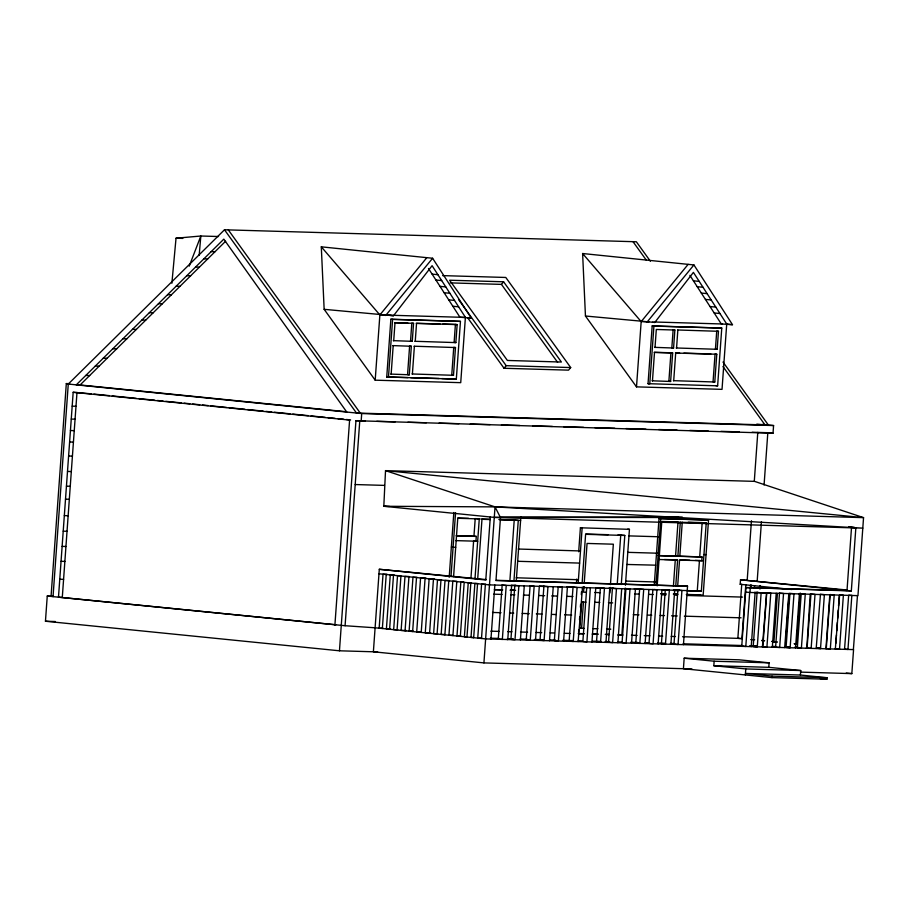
<?xml version="1.0" encoding="UTF-8"?>
<svg xmlns="http://www.w3.org/2000/svg" width="909" height="909" viewBox="0 0 909 909"><rect width="100%" height="100%" fill="white"/><g stroke="black" fill="none" stroke-linecap="round" stroke-linejoin="round"><path stroke-width="1.36" d="M377.667 651.912L339.455 650.799L45.45 621.233L47.257 596.054L53.392 596.395M51.074 596.156L66.312 383.587L69.152 383.666M53.04 596.634L68.277 384.053L224.489 229.784L636.357 241.771L650.389 261.247M91.093 393.813L73.175 392.279L58.483 597.179L335.91 624.801M62.301 597.293L76.992 392.393M334.91 624.972L349.601 420.072L73.175 392.279M339.455 650.799L355.942 420.708L365.429 420.992M47.257 596.054L345.079 625.722L359.771 420.822M361.157 421.231L361.702 413.561L773.582 425.548L773.025 433.218L355.942 420.708M381.178 314.957L465.397 317.411L460.727 382.666L375.19 380.178L379.871 314.923L426.832 257.667L432.616 258.247L471.192 317.991L459.954 317.252L428.48 268.485M386.734 376.974L390.87 319.229L460.454 321.377L456.318 379.121L386.734 376.974L407.936 377.599M388.473 377.155L392.608 319.4L460.454 321.377M391.143 374.235L393.188 345.738M393.711 340.784L394.995 322.786L413.55 323.331L412.266 341.329L393.29 340.648M486.395 579.612L379.303 569.284L373.383 651.787L483.929 662.9L691.942 668.956M382.359 628.517L386.223 574.511M389.609 629.244L393.483 575.238M409.3 374.769L411.345 346.261L409.607 346.09L407.562 374.588L409.3 374.769L390.802 374.099M412.391 374.099L414.379 346.352M415.243 341.42L416.538 323.411L457.147 324.593L455.863 342.602L414.913 341.284M397.063 629.994L400.937 575.988M405.062 630.801L408.936 576.795M412.641 631.562L416.515 577.556M421.219 632.425L425.082 578.419M429.582 633.266L433.445 579.26M457.147 324.593L455.409 324.422L454.125 342.42L455.863 342.602M453.489 375.303L455.477 347.545L453.739 347.374L451.75 375.122L453.489 375.303L412.072 373.974M437.093 634.016L440.967 580.022M444.887 634.8L448.762 580.806M449.182 577.283L453.83 512.506M451.023 576.079L455.568 512.676M453.591 576.579L457.772 518.289L479.27 518.914L474.998 578.647M452.921 635.607L456.795 581.612M460.318 636.357L464.192 582.351M470.942 578.238L473.612 540.969L477.668 541.378M456.488 535.662L473.953 536.174L475.225 518.505M466.965 637.027L470.839 583.021M473.953 536.174L476.271 536.412L475.93 541.196L455.773 540.616M477.691 579.01L481.975 519.312L490.349 519.55M473.68 637.698L477.555 583.692M481.497 638.482L485.372 584.487M490.303 516.982L485.792 579.987L379.303 569.284M483.929 662.9L495.03 506.881L385.518 470.635L383.814 506.279L494.28 517.391L862.8 528.14L495.03 506.881L383.814 506.279L389.472 506.449M490.962 639.05L494.837 585.044M509.858 581.044L514.233 519.959L518.278 520.368L513.903 581.453M510.938 639.345L514.812 585.351L518.869 585.76L514.994 639.754L510.938 639.345L513.653 639.425M516.289 580.658L520.857 516.926M520.403 639.913L524.277 585.907M540.037 640.197L543.912 586.191L547.968 586.6L544.093 640.606L540.037 640.197L542.753 640.277M549.502 640.765L553.24 586.748M558.206 586.623L554.342 640.629L558.387 641.038L562.262 587.032L559.467 586.748M569.159 641.084L573.034 587.078L577.09 587.487L573.215 641.481L569.159 641.084L571.863 641.163M576.431 583.237L576.726 579.056M578.681 551.752L580.397 527.788L629.437 529.333L625.426 585.282M578.226 582.487L582.135 527.959L580.397 527.788M578.59 632.425L578.783 629.63M579.487 619.813L579.692 617.006M580.397 607.201L580.59 604.394M581.294 594.588L581.499 591.782M582.101 583.373L585.612 534.31L624.801 535.458L621.279 584.51M581.726 601.906L583.464 602.076L581.578 628.335L579.84 628.153L581.726 601.906L586.01 602.156M583.976 586.612L583.567 592.191L586.339 592.27M584.271 582.442L587.066 543.434L613.348 544.196L610.45 584.589M586.748 587.464L582.874 641.47L586.93 641.879L590.339 587.828M609.848 592.952L610.246 587.384M617.234 584.101L620.745 535.049L624.801 535.458M732.495 324.695L726.711 324.104L722.03 389.359L636.505 386.87L641.175 321.616L688.136 264.36L693.919 264.939L732.495 324.695L721.269 323.945L689.897 275.359M617.666 634.971L621.858 635.096L625.233 588.078M648.037 383.678L652.185 325.922L721.769 328.069L717.633 385.825L648.037 383.678L649.776 383.848L653.923 326.092L721.769 328.069M631.528 643.14L635.402 589.134M652.457 380.928L654.503 352.431L672.66 352.965L670.615 381.462L652.117 380.803M655.014 347.488L656.309 329.478L674.864 330.024L673.569 348.022L654.605 347.352M652.889 589.384L649.015 643.39L653.06 643.799L656.934 589.793L654.094 589.509M654.253 585.01L659.025 518.482L708.543 520.039L703.168 595.043L686.306 594.554M672.66 352.965L670.922 352.783L668.876 381.291L670.615 381.462M655.991 585.169L660.763 518.653L708.543 520.039M657.184 585.851L661.775 521.732L706.213 523.027L701.328 591.282L687.431 590.884M673.705 380.803L675.694 353.044L716.781 354.249L714.792 381.996L673.387 380.666M676.557 348.113L677.841 330.115M661.422 643.731L665.297 589.725L669.354 590.134L665.479 644.14L661.422 643.731L665.49 643.845M673.41 586.032L675.296 559.808L677.603 560.046L675.728 586.271M657.98 555.535L675.557 556.047L678.012 521.925L661.786 521.448M670.887 644.288L674.683 590.282M658.945 555.729L677.875 556.274L680.318 522.152M677.659 586.328L679.546 560.103L701.759 560.751L702.032 556.978L678.887 556.138M682.261 522.209L679.818 556.331L702.032 556.978M496.257 580.294L687.534 586.146L683.466 644.663M769.094 662.82L714.144 661.218L713.826 665.718L768.775 667.32L769.094 662.82L739.119 659.809L684.17 658.207L683.42 668.706L771.968 677.614L826.917 679.216L827.02 677.716L800.409 675.035L745.46 673.433L772.071 676.114L827.02 677.716M378.973 573.784L489.428 584.885L697.271 590.873L699.453 560.512L703.498 560.921M699.714 556.751L702.168 522.618L706.213 523.027M717.167 349.295L718.462 331.296L716.724 331.115L715.428 349.124L717.167 349.295L676.216 347.977M792.034 589.509L740.187 584.294L740.505 579.794L846.961 589.998M745.789 584.748L741.914 638.754L737.858 638.345L741.733 584.339L740.187 584.294M745.948 587.566L851.324 590.941L855.835 527.936L851.517 527.504L847.006 590.509L745.948 587.566L741.755 646.072L745.8 646.469L749.686 592.475L857.96 595.645L863.55 517.641L754.538 481.372L385.518 470.635L863.55 517.641L495.03 506.881L500.484 517.573L495.973 580.567L687.534 586.146M747.209 579.987L751.459 520.743M754.288 481.361L757.788 432.411M750.266 587.998L749.948 592.498L745.63 592.066M750.3 587.998L750.504 585.237M751.004 587.68L751.198 584.907M745.357 674.933L745.778 668.933L800.727 670.535L800.409 675.035M754.356 588.407L754.55 585.635M751.22 646.629L755.095 592.634M757.186 581.078L761.435 521.721M764.071 484.986L767.821 432.695L773.025 433.218M756.822 592.384L761.14 592.827L757.277 646.822L753.22 646.424L757.095 592.418M759.765 588.566L759.958 585.794M760.004 588.987L760.197 586.214M772.332 647.242L776.206 593.247M776.638 642.254L773.934 641.981L777.411 593.52M771.968 677.614L772.071 676.114M785.592 643.163L789.16 593.316M786.08 647.356L789.944 593.35L794 593.759L790.126 647.765L786.08 647.356L790.137 647.469M795.534 647.924L799.409 593.918M796.579 644.288L800.261 593.054M820.429 594.554L816.191 648.526M825.929 648.81L829.803 594.804M835.848 643.288L836.45 634.971M836.746 630.823L837.337 622.517M837.644 618.359L838.234 610.053M838.53 605.894L839.223 596.202M839.609 595.122L835.337 649.083M851.835 595.452L847.961 649.446L845.245 649.174M853.381 649.605L857.471 595.622M800.772 672.126L851.835 673.614L853.562 649.605L485.554 638.891L375.099 627.789L345.079 625.722M199.162 255.384L200.844 236.01L218.546 236.522M171.881 283.244L176.028 238.215L200.844 236.01L189.22 266.132M426.832 257.667L321.297 246.828L324.149 309.321L393.506 315.73L432.082 265.689L465.749 317.832M688.136 264.36L582.612 253.52L585.453 316.014L654.821 322.434L693.397 272.382L727.052 324.536M385.655 315.503L432.616 258.247M646.969 322.195L693.919 264.939M450.228 282.881L501.45 284.381L503.597 281.79L561.398 362.032L507.404 360.453L449.603 280.222L503.597 281.79M467.896 318.093L504.052 368.27L506.188 365.679L570.693 367.554L505.79 277.461L442.683 275.62M570.693 367.554L568.557 370.145L504.052 368.27M225.625 241.237L80.094 384.973L76.265 384.859L223.819 239.147L346.772 412.061M500.768 517.164L682.25 517.039M494.28 517.391L678.909 517.516M626.926 564.466L655.673 565.171M176.028 238.215L182.834 238.408M211.195 251.611L215.013 251.713M203.866 258.838L207.684 258.951M195.583 267.019L199.412 267.132M186.777 275.722L190.595 275.836M176.164 286.199L179.982 286.312M167.574 294.686L171.403 294.789M158.461 303.686L162.279 303.799M649.026 321.843L641.175 321.616L582.612 253.52M655.196 322.025L722.507 323.99M149.371 312.662L153.189 312.776M677.512 329.978L718.462 331.296M394.586 322.65L407.834 323.036M416.197 323.286L440.013 323.979M442.808 324.058L455.409 324.422M141.861 320.07L145.69 320.184M132.487 329.331L136.316 329.444M654.162 352.294L670.922 352.783M675.376 352.919L679.625 353.044M683.875 353.158L710.793 353.942M392.847 345.602L411.345 346.261M414.061 346.215L455.477 347.545M122.954 338.75L126.771 338.864M112.796 348.783L116.613 348.897M103.285 358.169L107.114 358.282M95.331 366.032L99.161 366.134M410.766 377.678L439.036 378.496M441.865 378.576L456.318 379.121M85.798 375.44L89.627 375.553M72.175 406.153L75.992 406.266M376.769 421.322L395.176 421.856M407.925 422.231L426.344 422.765M439.092 423.128L458.92 423.708M470.248 424.037L490.076 424.617M501.416 424.946L519.823 425.48M532.572 425.855L552.411 426.435M563.739 426.764L583.567 427.332M594.895 427.662L614.734 428.241M626.062 428.571L645.89 429.15M658.639 429.525L677.057 430.059M689.806 430.434L708.213 430.968M720.962 431.332L739.381 431.877M752.129 432.241L767.821 432.695M71.254 419.06L75.072 419.174M70.425 430.536L74.254 430.65M69.607 441.99L73.424 442.104M68.595 456L72.425 456.113M67.493 471.441L71.311 471.555M355.203 484.542L384.45 485.395M66.437 486.167L70.266 486.281M65.505 499.166L69.334 499.28M688.272 522.221L702.168 522.618M457.75 518.005L468.499 518.312M480.713 518.982L489.087 519.221M498.871 519.505L514.233 519.959M500.12 519.834L520.607 520.437M64.323 515.608L68.152 515.721M585.76 534.026L608.155 534.685M617.95 534.969L620.745 535.049M628.971 535.89L659.457 536.776M456.113 535.821L476.271 536.412M63.21 531.174L67.039 531.288M455.693 547.332L451.353 547.082M627.789 552.342L658.286 553.229M703.952 554.558L706.066 554.615M664.479 559.501L675.296 559.808M680.012 559.944L689.726 560.228M695.283 560.399L699.453 560.512M658.673 559.49L677.603 560.046M62.119 546.377L65.948 546.491M517.676 561.285L579.624 563.091M61.051 561.308L64.88 561.421M625.733 581.09L656.218 581.976M387.086 574.306L383.03 574.193L379.155 628.199L383.212 628.312M394.336 575.033L390.279 574.92L386.405 628.926L390.472 629.039M400.244 575.727L397.528 575.647L393.665 629.653L397.722 629.767M409.05 576.522L404.994 576.397L401.119 630.403L406.528 630.562M417.038 577.317L412.981 577.204L409.107 631.21L413.175 631.323M425.98 578.124L420.572 577.965L416.697 631.971L420.753 632.085L418.06 631.721M434.547 578.988L429.139 578.828L425.264 632.834L430.673 632.982L427.98 632.721M441.558 579.783L437.502 579.669L433.627 633.675L437.683 633.789M449.08 580.544L445.024 580.419L441.149 634.425L445.205 634.55M456.875 581.328L452.807 581.203L448.944 635.209L453 635.334M463.556 582.09L460.84 582.021L456.977 636.016L461.033 636.141M470.953 582.839L468.249 582.76L464.374 636.766L467.078 636.845M477.589 583.51L474.884 583.43L471.01 637.425L473.725 637.504M485.667 584.226L481.6 584.101L477.736 638.107L481.793 638.22M511.472 585.248L515.721 585.373M539.753 586.066L544.002 586.191M566.625 586.85L573.693 587.055M582.18 587.305L585.01 587.384M596.327 587.714L600.565 587.839M609.053 588.089L613.291 588.214M634.255 588.827L639.902 588.987M662.479 589.646L665.297 589.725M673.489 589.964L679.057 590.123M754.515 592.327L758.072 592.429M798.863 593.611L801.749 593.702M662.445 590.157L665.218 590.236M673.546 590.475L679.103 590.634M660.673 593.691L666.297 593.85M673.319 594.054L677.535 594.179M687.374 594.463L700.021 594.827M661.002 593.816L665.218 593.941M673.66 594.191L677.875 594.316M494.36 589.6L502.711 589.839M511.074 590.089L513.858 590.168M594.634 592.509L600.167 592.668M494.701 589.736L501.666 589.93M510.029 590.18L515.596 590.339M634.755 593.963L639.016 594.088M648.946 594.384L653.196 594.509M661.707 594.747L665.967 594.872M674.478 595.122L677.319 595.202M687.249 595.497L742.573 597.099M59.767 579.238L63.585 579.351M493.644 594.168L502.143 594.429M510.642 594.679L514.892 594.804M523.391 595.054L529.061 595.225M538.969 595.52L544.639 595.69M551.718 595.906L557.387 596.065M567.296 596.361L572.965 596.531M594.713 602.281L599.804 602.428M608.416 602.678L612.7 602.928M633.278 614.677L638.947 614.836M647.458 615.086L651.719 615.211M660.229 615.461L664.479 615.586M671.581 615.791L677.25 615.95M684.341 616.166L741.085 617.813M579.84 628.153L584.123 628.403M593.293 628.676L597.929 628.687M606.53 628.937L610.814 629.187M578.635 633.539L584.226 633.709M592.623 633.948L598.224 634.118M605.224 634.323L609.416 634.437M490.803 631.153L499.291 631.403M507.779 631.653L512.017 631.766M520.505 632.016L527.572 632.221M536.06 632.471L541.719 632.63M550.195 632.88L554.445 633.005M564.341 633.289L569.988 633.459M578.147 633.698L583.748 633.857M592.145 634.107L597.736 634.266M606.133 634.505L608.928 634.596M622.96 635.005L620.12 634.914L621.858 635.096M631.471 635.243L637.152 635.414M644.242 635.618L649.912 635.789M658.423 636.027L662.684 636.152M671.194 636.402L675.444 636.527M682.545 636.732L740.437 638.425M750.675 639.641L754.652 639.754M761.719 640.663L764.412 640.743M772.139 641.618L774.832 641.697M773.934 641.981L776.627 642.061M45.45 621.233L55.358 621.529M794.421 643.947L797.079 644.026M490.428 638.186L498.927 638.436M507.427 638.686L513.096 638.845M520.175 639.05L527.265 639.254M534.344 639.47L542.855 639.709M549.934 639.913L555.604 640.084M562.682 640.288L572.602 640.584M578.272 640.743L582.521 640.868M592.441 641.152L600.94 641.402M605.189 641.527L609.439 641.652M617.938 641.902L622.188 642.027M630.687 642.265L637.777 642.481M644.856 642.686L649.106 642.811M657.605 643.049L664.695 643.265M670.365 643.424L674.614 643.549M683.114 643.799L742.619 645.526M749.698 645.731L756.788 645.935M772.366 646.39L775.207 646.481M785.115 646.765L789.376 646.89M795.034 647.049L797.875 647.14M817.702 647.719L820.543 647.799M753.22 646.424L757.277 646.538M817.816 648.287L820.52 648.367M518.221 549.025L580.487 550.956M516.164 577.783L578.431 579.715M760.924 592.804L766.56 592.986L762.412 646.958M492.519 612.45L501.007 612.723M509.483 613.007L513.721 613.143M522.198 613.416L529.254 613.655M536.321 613.882L541.98 614.075M551.865 614.393L556.103 614.541M564.58 614.814L571.647 615.052M693.419 280.813L699.203 281.392M697.214 286.699L702.998 287.278M701.328 293.05L707.111 293.641M705.418 299.402L711.213 299.981M432.116 274.12L437.899 274.7M710.031 306.538L715.815 307.117M435.911 279.995L441.694 280.574M714.167 312.946L719.951 313.525M440.013 286.358L445.796 286.937M444.115 292.709L449.898 293.289M448.716 299.845L454.511 300.424M652.503 322.195L654.821 322.434M652.185 325.922L653.923 326.092M452.852 306.242L458.636 306.833M674.864 330.024L673.126 329.853L671.831 347.852L673.569 348.022M467.715 317.65L471.192 317.991M387.723 315.15L393.506 315.73M390.87 319.229L392.608 319.4M413.55 323.331L411.811 323.149L410.527 341.159L412.266 341.329M716.781 354.249L715.053 354.067L713.054 381.825L714.792 381.996M715.894 385.643L717.633 385.825M762.287 424.412L773.582 425.548M756.799 424.105L765.026 424.923L722.95 366.52M66.312 383.587L69.788 383.939M77.424 384.7L346.374 411.743M356.158 412.731L360.316 413.152L228.307 229.897M68.277 384.053L361.702 413.561M93.911 394.086L109.432 395.654M112.25 395.938L136.225 398.347M139.043 398.631L154.564 400.187M157.382 400.471L163.018 401.039M165.847 401.323L181.357 402.88M184.175 403.164L189.822 403.732M192.64 404.016L199.696 404.732M202.514 405.016L208.15 405.573M210.979 405.857L226.489 407.425M229.307 407.709L244.828 409.266M247.646 409.55L263.156 411.107M265.973 411.391L271.621 411.959M274.438 412.243L289.96 413.8M292.778 414.084L308.287 415.652M311.105 415.936L325.217 417.345M328.035 417.629L335.08 418.345M337.909 418.629L343.545 419.197M346.363 419.481L350.601 419.901M848.676 526.72L854.278 527.277M659.025 518.482L660.763 518.653M627.71 529.163L629.437 529.333M476.577 518.641L479.27 518.914M675.557 556.047L677.875 556.274M740.505 579.794L851.324 590.941M849.131 595.179L852.051 595.475M848.665 595.372L844.529 649.344M840.632 594.952L843.382 595.225L839.507 649.231L835.451 648.821M820.338 594.247L824.383 594.645L820.52 648.651L816.464 648.242M810.203 594.247L806.806 648.299L806.056 648.231M788.83 593.634L784.683 647.606M697.271 590.873L701.328 591.282M675.057 590.225L677.364 590.464M661.922 589.907L658.139 643.924M648.901 589.532L645.117 643.538M621.688 588.737L617.904 642.754M609.757 588.396L605.962 642.402M595.747 587.987L591.952 641.993M581.908 587.578L582.499 587.646L578.124 641.595M567.398 587.157L563.603 641.175M539.31 586.339L535.515 640.356M510.869 585.51L511.631 585.589L507.767 639.595L507.074 639.527M761.742 640.379L764.617 640.663M771.673 641.379L777.32 641.947M794.25 643.64L797.159 643.936M846.245 673.046L851.835 673.614M684.17 658.207L714.144 661.218M410.47 630.96L413.175 631.232M768.775 667.32L800.727 670.535M713.826 665.718L745.778 668.933M819.907 678.512L826.917 679.216M321.297 246.828L379.871 314.923M722.996 362.032L768.366 425.026L356.498 413.038L224.489 229.784M633.016 241.68L646.219 260.008M585.453 316.014L636.505 386.87M501.45 284.381L557.603 362.327M458.534 299.538L506.188 365.679M324.149 309.321L375.19 380.178M502.166 585.021L498.302 639.027L502.347 639.436L506.222 585.43L502.166 585.021M530.095 585.805L526.231 639.811L530.277 640.209L534.151 586.214L530.095 585.805M600.394 587.839L596.52 641.845L600.576 642.254L604.451 588.248L600.394 587.839M612.427 588.191L608.553 642.197L612.609 642.606L616.472 588.6L612.427 588.191M625.937 588.577L622.074 642.572L626.119 642.981L629.994 588.987L625.937 588.577M639.652 588.987L635.789 642.993L639.834 643.402L643.708 589.396L639.652 588.987M677.875 590.1L674.001 644.095L678.057 644.504L681.932 590.498L677.875 590.1M766.741 592.679L762.867 646.685L766.923 647.094L770.798 593.088L766.741 592.679M779.49 593.077L775.616 647.083L779.672 647.492L783.535 593.486L779.49 593.077M801.204 593.736L797.341 647.742L801.386 648.14L805.26 594.145L801.204 593.736M810.964 593.986L807.09 647.992L811.146 648.401L815.021 594.395L810.964 593.986M830.156 594.554L826.281 648.56L830.326 648.958L834.201 594.963L830.156 594.554"/></g></svg>
